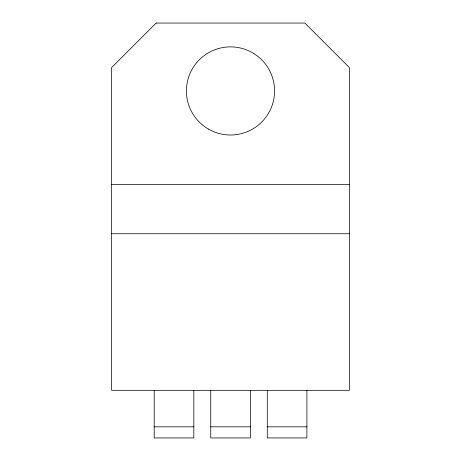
<?xml version="1.0" encoding="UTF-8"?>
<svg xmlns="http://www.w3.org/2000/svg" width="461" height="461" viewBox="0 0 461 461"><rect width="100%" height="100%" fill="white"/><g stroke="black" fill="none" stroke-linecap="round" stroke-linejoin="round"><path stroke-width="0.69" d="M111.637 184.423L349.363 184.423M111.637 233.739L349.363 233.739M154.205 426.823L193.827 426.823M210.746 426.823L250.363 426.823M267.282 426.823L306.899 426.823M306.899 390.317L306.899 437.95L267.282 437.95L267.282 390.317M250.363 390.317L250.363 437.95L210.746 437.95L210.746 390.317M193.827 390.317L193.827 437.95L154.205 437.95L154.205 390.317M156.158 23.05L111.637 67.565L111.637 390.317L349.363 390.317L349.363 67.565L304.842 23.05L156.158 23.05M208.464 129.109A44.072 44.072 0 0 0 274.572 90.938A44.072 44.072 0 0 0 208.464 52.773A44.072 44.072 0 0 0 208.464 129.109"/></g></svg>
